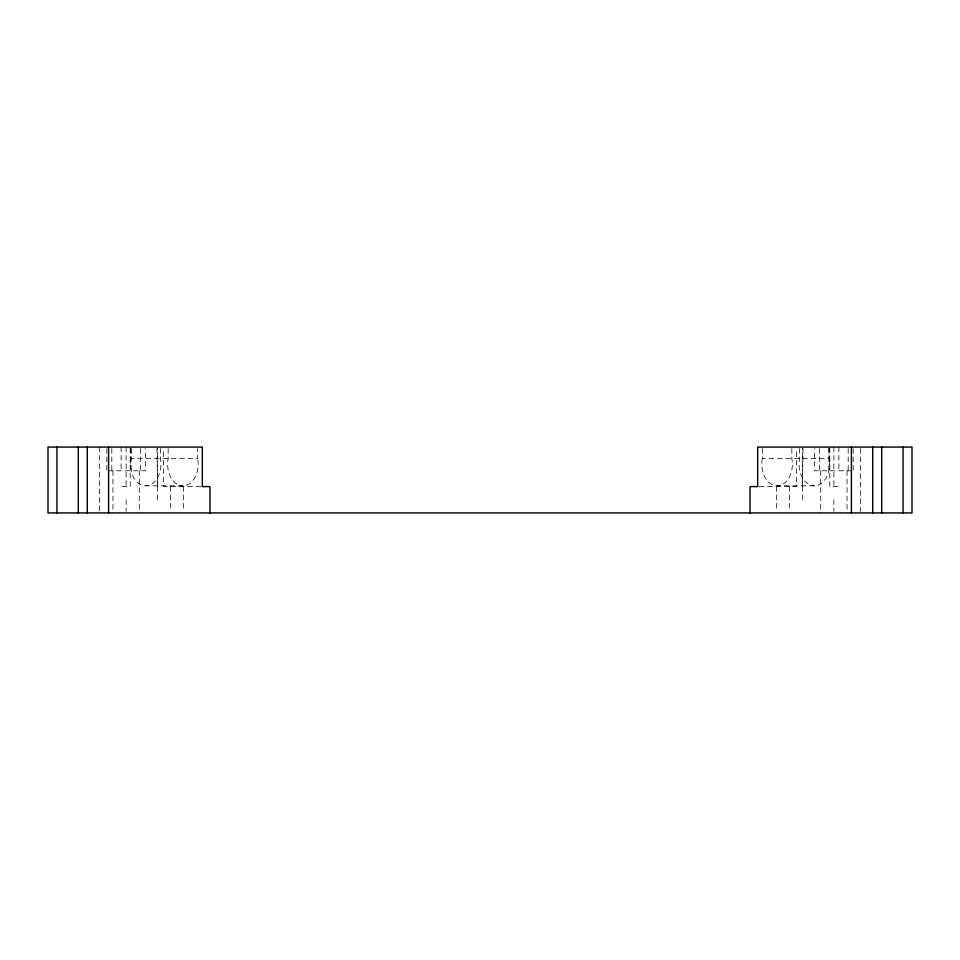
<?xml version="1.0" encoding="UTF-8"?>
<svg xmlns="http://www.w3.org/2000/svg" width="960" height="960" viewBox="0 0 960 960"><rect width="100%" height="100%" fill="white"/><g stroke="black" fill="none" stroke-linecap="round" stroke-linejoin="round"><path stroke-width="0.72" stroke-dasharray="4.8 3.6" d="M130.908 448.512L130.908 458.604L197.676 458.604L197.676 448.512M762.324 448.512L762.324 458.604L829.092 458.604L829.092 448.512M108.036 470.784L145.476 470.784L145.476 448.548M851.964 470.784L814.524 470.784L814.524 448.548M130.908 458.604A21.6 15.276 -90 0 0 145.656 485.796L182.916 485.796A21.6 15.276 -90 0 0 197.676 458.604M762.324 458.604A21.6 15.276 -90 0 0 777.084 485.796L814.344 485.796A21.6 15.276 -90 0 0 829.092 458.604M122.064 486.588L130.188 486.588L130.188 447.072M157.464 486.588L156.984 447.072M200.832 486.588L163.512 486.588L163.512 448.536M759.168 486.588L796.488 486.588L796.488 448.536M802.536 486.588L803.016 447.072M837.936 486.588L829.812 486.588L829.812 447.072M157.332 499.764L157.332 448.536M802.536 499.764L802.668 448.536M860.364 448.56L860.364 511.44M853.212 448.548L853.212 470.784M848.196 448.548L848.196 470.784M847.044 470.784L847.044 512.928M838.884 447.072L838.884 470.784M833.868 447.072L833.868 486.588M833.868 499.764L833.868 511.464M828.852 448.548L828.852 470.784M820.692 470.784L820.692 512.928M819.54 448.548L819.54 470.784M799.584 448.512L799.584 458.604A21.6 15.276 -90 0 0 814.344 485.796M791.832 448.512L791.832 458.604A21.6 15.276 -90 0 1 777.084 485.796M789.552 486.588L789.552 511.464M776.376 486.588L776.376 511.464M183.624 486.588L183.624 511.464M170.448 486.588L170.448 511.464M168.168 448.512L168.168 458.604A21.6 15.276 -90 0 0 182.916 485.796M160.416 448.512L160.416 458.604A21.6 15.276 -90 0 1 145.656 485.796M140.46 448.548L140.46 470.784M139.308 470.784L139.308 512.928M131.148 448.548L131.148 470.784M126.132 447.072L126.132 486.588M126.132 499.764L126.132 511.464M121.116 447.072L121.116 470.784M112.956 470.784L112.956 512.928M111.804 448.548L111.804 470.784M106.788 448.548L106.788 470.784M99.636 447.072L99.636 511.44"/><path stroke-width="1.44" d="M903.048 447.072L903.048 512.928M881.7 447.072L881.7 512.928M872.748 447.072L872.748 512.928M851.412 447.072L851.412 512.928M750.036 512.928L750.036 486.588L757.668 486.588L757.668 447.072L912 447.072L912 512.928L48 512.928L48 447.072L202.332 447.072L202.332 486.588L209.964 486.588L209.964 512.928M108.588 447.072L108.588 512.928M87.252 447.072L87.252 512.928M78.3 447.072L78.3 512.928M56.952 447.072L56.952 512.928"/></g></svg>
